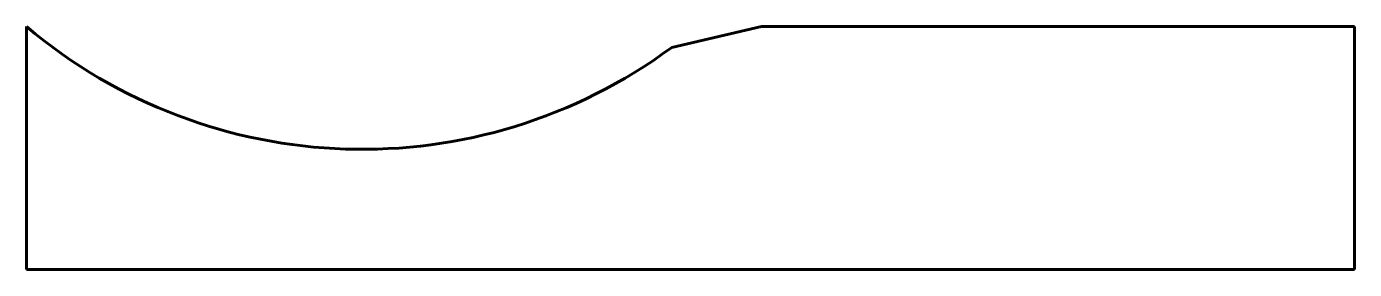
# Model space of a CAD drawing. Header units: millimetres. Extents: x -335 to 990, y -600 to -358.
import ezdxf

# ---------------------------------------------------------------- set-up
doc = ezdxf.new("R2010")
doc.units = ezdxf.units.MM
doc.linetypes.add('K5LT_BASIC', pattern=[0])

msp = doc.modelspace()

# ---------------------------------------------------------------- linework, layer by layer
at = {"color": 150, "linetype": 'K5LT_BASIC', "lineweight": 60}
for p, q in [((-335, -358), (-335, -600)), ((308.8, -378.7), (398.3, -358)), ((398.3, -358), (990, -358)), ((990, -358), (990, -600)), ((990, -600), (-335, -600))]:
    msp.add_line(p, q, dxfattribs=at)
msp.add_arc((0, 39.7), 520, 229.892, 306.4299, dxfattribs=at)

doc.saveas('drawing.dxf')
